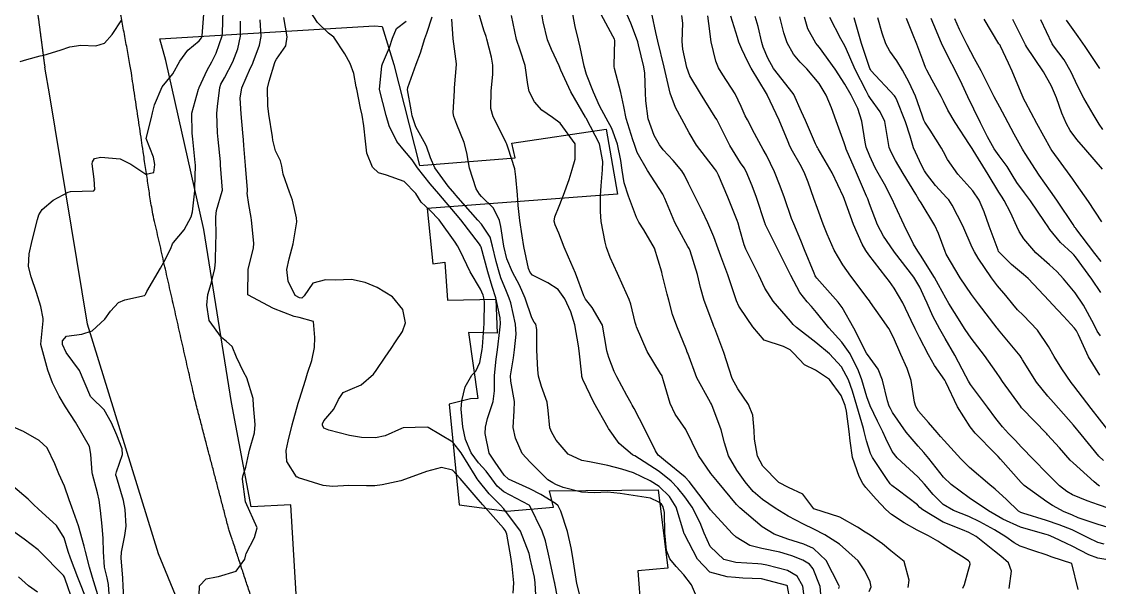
# Model space of a CAD drawing. Header units: metres. Extents: x 307586 to 320046, y 7427249 to 7434250.
# Drawn here: x 319237.9 to 319321.3, y 7429208.2 to 7429251.9 of the extents above; entities that cross this region are included whole.
import ezdxf

# ---------------------------------------------------------------- set-up
doc = ezdxf.new("R2010")
doc.units = ezdxf.units.M
doc.header["$MEASUREMENT"] = 0
for name, color, linetype in [('Curvas de Nivel 1m', 11, 'Continuous'), ('Curvas de Nivel 5m', 15, 'Continuous'), ('Edificações', 30, 'Continuous'), ('Vias Primárias', 230, 'Continuous')]:
    doc.layers.add(name, color=color, linetype=linetype)

msp = doc.modelspace()

# ---------------------------------------------------------------- linework, layer by layer
at = {"layer": 'Curvas de Nivel 1m', "flags": 128}
for points, elevation in [([(319279.519, 7429206.496), (319279.146, 7429208.477), (319279.139, 7429208.5), (319279.124, 7429208.576), (319278.776, 7429210.144), (319278.698, 7429210.507), (319278.416, 7429211.771), (319278.166, 7429212.515), (319277.192, 7429214.498), (319277.149, 7429214.53), (319275.203, 7429215.571), (319274.664, 7429216.015), (319274.263, 7429216.564), (319273.826, 7429217.178), (319273.225, 7429217.824), (319272.671, 7429218.586), (319272.228, 7429219.61), (319272.011, 7429220.593), (319271.9, 7429221.97), (319271.946, 7429222.593), (319272.198, 7429223.692), (319272.709, 7429224.586), (319273.011, 7429224.888), (319273.323, 7429225.567), (319273.509, 7429226.577), (319273.533, 7429226.775), (319273.66, 7429228.575), (319273.691, 7429230.263), (319273.639, 7429230.576), (319273.582, 7429230.775), (319273.389, 7429231.238), (319272.579, 7429232.588), (319271.809, 7429234.215), (319271.616, 7429234.598), (319271.436, 7429234.874), (319270.175, 7429236.613), (319269.46, 7429237.36), (319268.804, 7429237.967), (319268.38, 7429238.636), (319267.487, 7429239.571), (319266.107, 7429240.051), (319265.496, 7429240.231), (319265.015, 7429240.677), (319264.597, 7429241.767), (319264.482, 7429242.686), (319264.362, 7429243.867), (319264.216, 7429244.69), (319264.097, 7429245.23), (319263.802, 7429246.697), (319263.769, 7429246.891), (319263.585, 7429247.928), (319263.294, 7429248.703), (319262.88, 7429249.431), (319262.029, 7429250.716), (319261.626, 7429251.033), (319260.774, 7429251.872), (319260.214, 7429252.741)], 804), ([(319237.752, 7429248.848), (319238.268, 7429249.003), (319239.309, 7429249.281), (319239.598, 7429249.341), (319240.863, 7429249.712), (319241.608, 7429249.989), (319242.457, 7429250.105), (319243.61, 7429250.067), (319244.283, 7429250.26), (319244.88, 7429250.921), (319245.634, 7429252.066)], 798), ([(319244.697, 7429206.916), (319244.592, 7429208.402), (319244.49, 7429208.919), (319244.297, 7429209.75), (319244.205, 7429210.924), (319244.193, 7429211.964), (319244.112, 7429212.926), (319243.981, 7429214.128), (319243.878, 7429214.93), (319243.749, 7429215.482), (319243.355, 7429216.938), (319243.335, 7429217.059), (319243.228, 7429218.443), (319243.16, 7429218.941), (319243.114, 7429219.062), (319242.033, 7429220.952), (319241.275, 7429222.148), (319240.779, 7429222.965), (319240.265, 7429224.004), (319239.89, 7429224.974), (319239.36, 7429226.952), (319239.357, 7429226.98), (319239.535, 7429228.794), (319239.54, 7429228.978), (319239.367, 7429229.902), (319239.03, 7429230.985), (319238.603, 7429232.2), (319238.405, 7429232.995), (319238.451, 7429233.961), (319238.691, 7429234.991), (319239.1, 7429236.636), (319239.21, 7429236.984), (319239.457, 7429237.41), (319240.314, 7429238.122), (319241.471, 7429238.747), (319241.645, 7429238.785), (319243.472, 7429238.855), (319243.538, 7429238.939), (319243.485, 7429239.734), (319243.335, 7429240.942), (319243.353, 7429241.093), (319243.507, 7429241.35), (319244.011, 7429241.436), (319245.507, 7429241.324), (319246.327, 7429240.902), (319247.492, 7429240.143), (319248.108, 7429240.267), (319248.181, 7429240.88), (319248.066, 7429241.439), (319247.523, 7429242.89), (319247.915, 7429244.517), (319247.99, 7429244.883), (319248.159, 7429245.484), (319248.753, 7429246.878), (319249.12, 7429247.332), (319249.583, 7429247.889), (319250.128, 7429248.862), (319250.736, 7429249.723), (319251.617, 7429250.437), (319251.788, 7429250.671), (319251.833, 7429250.838), (319251.969, 7429252.508)], 799), ([(319251.581, 7429206.835), (319251.649, 7429208.293), (319252.145, 7429208.83), (319252.943, 7429208.994), (319253.116, 7429209.009), (319254.488, 7429209.434), (319255.137, 7429210.363), (319255.223, 7429210.708), (319255.249, 7429210.789), (319255.897, 7429212.041), (319256.101, 7429212.781), (319255.193, 7429214.79), (319254.96, 7429216.544), (319255.002, 7429216.793), (319255.22, 7429217.475), (319255.465, 7429218.553), (319255.514, 7429218.787), (319255.894, 7429220.142), (319255.955, 7429220.783), (319255.817, 7429222.245), (319255.78, 7429222.785), (319255.307, 7429224.396), (319255.077, 7429224.794), (319254.492, 7429225.97), (319254.179, 7429226.807), (319253.729, 7429227.206), (319253.34, 7429227.503), (319252.395, 7429228.83), (319252.196, 7429230.006), (319252.296, 7429230.831), (319252.535, 7429231.685), (319252.83, 7429232.826), (319252.864, 7429233.372), (319252.908, 7429234.825), (319252.929, 7429235.334), (319252.905, 7429236.825), (319252.952, 7429237.331), (319253.401, 7429238.821), (319253.409, 7429238.885), (319253.272, 7429240.822), (319253.251, 7429241.077), (319253.084, 7429242.824), (319253.031, 7429243.324), (319252.973, 7429244.826), (319253.023, 7429245.36), (319253.204, 7429246.824), (319253.295, 7429247.104), (319253.581, 7429247.592), (319254.211, 7429248.811), (319254.6, 7429249.813), (319254.799, 7429250.802), (319254.802, 7429251.97)], 801), ([(319275.921, 7429207.726), (319275.97, 7429208.541), (319275.845, 7429209.83), (319275.726, 7429210.544), (319275.411, 7429212.297), (319275.318, 7429212.548), (319275.166, 7429212.767), (319273.57, 7429214.574), (319273.392, 7429214.774), (319273.197, 7429214.986), (319271.81, 7429216.594), (319271.219, 7429217.24), (319270.374, 7429217.456), (319269.218, 7429217.138), (319267.873, 7429216.64), (319267.211, 7429216.418), (319265.771, 7429216.101), (319265.207, 7429216.029), (319264.55, 7429216.023), (319263.206, 7429216.047), (319261.927, 7429215.991), (319261.206, 7429216.057), (319259.29, 7429216.661), (319259.212, 7429216.691), (319259.185, 7429216.713), (319259.157, 7429216.741), (319258.397, 7429217.924), (319258.341, 7429218.753), (319258.498, 7429219.497), (319258.81, 7429220.747), (319259.28, 7429222.424), (319259.354, 7429222.668), (319259.376, 7429222.739), (319259.835, 7429224.204), (319259.989, 7429224.733), (319260.327, 7429225.726), (319260.529, 7429226.728), (319260.572, 7429227.496), (319260.453, 7429228.729), (319259.358, 7429229.047), (319258.967, 7429229.138), (319257.368, 7429229.746), (319255.383, 7429230.79), (319255.403, 7429232.79), (319255.811, 7429234.403), (319255.851, 7429234.786), (319255.666, 7429236.573), (319255.632, 7429236.788), (319255.463, 7429237.778), (319255.335, 7429238.655), (319255.341, 7429238.792), (319255.345, 7429238.922), (319255.195, 7429240.795), (319255.072, 7429242.351), (319255.037, 7429242.797), (319254.992, 7429243.338), (319254.864, 7429244.8), (319254.785, 7429246.022), (319254.911, 7429246.8), (319255.589, 7429248.35), (319255.739, 7429248.641), (319255.802, 7429248.788), (319256.286, 7429250.11), (319256.423, 7429250.782), (319256.339, 7429252.079)], 802), ([(319277.701, 7429207.12), (319277.624, 7429208.522), (319277.562, 7429208.966), (319277.204, 7429210.529), (319277.192, 7429210.578), (319277.146, 7429210.796), (319276.468, 7429212.537), (319275.189, 7429214.256), (319274.9, 7429214.554), (319274.058, 7429215.423), (319273.212, 7429216.463), (319273.129, 7429216.581), (319272.978, 7429216.819), (319271.887, 7429218.593), (319271.245, 7429219.422), (319269.336, 7429220.545), (319269.262, 7429220.564), (319267.4, 7429220.508), (319267.26, 7429220.475), (319266.004, 7429219.911), (319265.249, 7429219.74), (319264.171, 7429219.765), (319263.251, 7429219.928), (319261.642, 7429220.331), (319261.26, 7429220.499), (319261.149, 7429220.721), (319261.155, 7429220.83), (319261.266, 7429221.068), (319262.034, 7429221.954), (319262.391, 7429222.709), (319262.758, 7429223.238), (319263.295, 7429223.493), (319264.156, 7429223.831), (319265.102, 7429224.673), (319265.316, 7429224.959), (319266.016, 7429225.973), (319266.481, 7429226.659), (319266.819, 7429227.174), (319267.346, 7429227.973), (319267.572, 7429228.647), (319267.368, 7429229.656), (319266.583, 7429230.658), (319265.39, 7429231.381), (319264.471, 7429231.761), (319263.396, 7429231.979), (319262.161, 7429231.947), (319261.395, 7429231.953), (319260.408, 7429231.715), (319259.751, 7429230.736), (319259.563, 7429230.555), (319259.38, 7429230.562), (319259.053, 7429230.745), (319258.503, 7429231.863), (319258.392, 7429232.755), (319258.585, 7429233.583), (319258.882, 7429234.748), (319259.159, 7429236.453), (319259.158, 7429236.744), (319258.828, 7429238.111), (319258.599, 7429238.753), (319258.109, 7429240.145), (319258.006, 7429240.762), (319257.904, 7429241.162), (319257.515, 7429241.936), (319257.315, 7429242.772), (319257.278, 7429243.022), (319257.008, 7429244.775), (319256.917, 7429245.419), (319256.895, 7429246.777), (319257.026, 7429247.328), (319257.477, 7429248.771), (319257.507, 7429248.858), (319257.597, 7429249.025), (319258.322, 7429250.054), (319258.42, 7429250.762), (319258.162, 7429252.241)], 803), ([(319290.184, 7429207.292), (319289.71, 7429208.374), (319289.131, 7429209.148), (319288.53, 7429209.783), (319288.044, 7429210.396), (319287.779, 7429211.031), (319287.645, 7429212.403), (319287.627, 7429213.962), (319287.523, 7429214.405), (319287.396, 7429214.608), (319287.197, 7429214.782), (319286.541, 7429215.075), (319285.201, 7429215.281), (319284.186, 7429215.428), (319283.204, 7429215.55), (319282.181, 7429215.493), (319281.204, 7429215.55), (319279.792, 7429215.909), (319279.209, 7429216.147), (319278.976, 7429216.269), (319278.607, 7429216.509), (319277.899, 7429217.196), (319277.226, 7429217.872), (319276.613, 7429218.536), (319276.083, 7429219.709), (319275.918, 7429220.543), (319275.989, 7429221.829), (319276.011, 7429222.543), (319275.736, 7429224.117), (319275.718, 7429224.546), (319275.935, 7429225.936), (319276.016, 7429226.543), (319276.136, 7429227.751), (319276.101, 7429228.543), (319275.736, 7429230.19), (319275.613, 7429230.548), (319275.388, 7429231.062), (319274.958, 7429232.116), (319274.818, 7429232.559), (319274.591, 7429233.387), (319274.326, 7429234.567), (319274.121, 7429235.251), (319273.45, 7429236.276), (319273.186, 7429236.583), (319271.472, 7429238.506), (319271.387, 7429238.601), (319270.891, 7429239.197), (319269.856, 7429240.616), (319269.511, 7429241.389), (319269.193, 7429242.298), (319269.029, 7429242.627), (319268.375, 7429243.803), (319268.103, 7429244.642), (319268.029, 7429245.114), (319267.739, 7429246.648), (319267.751, 7429246.824), (319268.41, 7429248.638), (319268.729, 7429249.51), (319269.085, 7429250.635), (319269.228, 7429251.032), (319269.64, 7429252.308)], 806), ([(319297.513, 7429206.284), (319297.155, 7429208.257), (319297.148, 7429208.29), (319297.093, 7429208.321), (319295.128, 7429208.83), (319293.699, 7429208.902), (319293.129, 7429208.932), (319292.478, 7429208.998), (319291.133, 7429209.348), (319290.188, 7429210.37), (319289.162, 7429212.307), (319289.138, 7429212.356), (319289.133, 7429212.38), (319289.129, 7429212.415), (319288.524, 7429214.39), (319288.015, 7429215.212), (319287.209, 7429215.978), (319286.521, 7429216.417), (319285.222, 7429217.029), (319284.335, 7429217.334), (319283.23, 7429217.611), (319281.83, 7429217.878), (319281.236, 7429217.989), (319280.175, 7429218.491), (319279.253, 7429219.558), (319278.904, 7429220.152), (319278.738, 7429220.508), (319278.633, 7429221.867), (319278.539, 7429222.511), (319278.114, 7429223.705), (319277.868, 7429224.522), (319277.81, 7429225.015), (319277.75, 7429226.524), (319277.749, 7429228.133), (319277.656, 7429228.526), (319277.532, 7429228.695), (319277.368, 7429229.029), (319276.846, 7429230.535), (319276.391, 7429231.542), (319275.866, 7429232.545), (319275.418, 7429233.574), (319275.188, 7429234.554), (319274.97, 7429236.079), (319274.854, 7429236.559), (319274.398, 7429237.497), (319273.471, 7429238.417), (319273.313, 7429238.582), (319273.059, 7429239.004), (319272.529, 7429240.59), (319272.323, 7429241.784), (319272.121, 7429242.594), (319271.544, 7429243.984), (319271.309, 7429244.602), (319271.274, 7429244.885), (319271.363, 7429246.602), (319271.379, 7429246.798), (319271.535, 7429248.601), (319271.532, 7429248.663), (319271.258, 7429250.605), (319271.157, 7429252.126)], 807), ([(319298.499, 7429206.872), (319298.336, 7429208.272), (319297.902, 7429209.049), (319297.135, 7429209.475), (319295.539, 7429209.905), (319295.14, 7429209.985), (319294.837, 7429210.011), (319293.14, 7429210.094), (319292.217, 7429210.349), (319291.153, 7429211.354), (319290.687, 7429212.365), (319290.375, 7429213.168), (319289.767, 7429214.374), (319289.201, 7429215.184), (319288.663, 7429215.844), (319288.128, 7429216.396), (319287.224, 7429217.131), (319285.328, 7429218.343), (319285.242, 7429218.386), (319285.145, 7429218.431), (319284.117, 7429219.312), (319283.293, 7429220.46), (319283.281, 7429220.477), (319283.263, 7429220.507), (319282.149, 7429222.471), (319281.31, 7429224.258), (319281.233, 7429224.481), (319281.215, 7429224.58), (319281.017, 7429226.483), (319280.972, 7429226.85), (319280.689, 7429228.487), (319280.386, 7429229.477), (319279.914, 7429230.495), (319279.39, 7429231.209), (319278.605, 7429231.722), (319277.401, 7429232.312), (319277.23, 7429232.532), (319277.104, 7429232.836), (319276.745, 7429234.537), (319276.621, 7429235.358), (319276.426, 7429236.54), (319276.296, 7429237.716), (319276.25, 7429238.542), (319276.125, 7429239.916), (319276.038, 7429240.545), (319275.519, 7429242.145), (319275.418, 7429242.448), (319275.377, 7429242.552), (319275.237, 7429242.844), (319274.362, 7429244.568), (319274.197, 7429245.208), (319274.208, 7429246.57), (319274.327, 7429247.834), (319274.339, 7429248.569), (319274.224, 7429249.185), (319273.87, 7429250.576), (319273.817, 7429250.769), (319273.63, 7429251.276), (319273.243, 7429252.584)], 808), ([(319299.711, 7429207.657), (319299.661, 7429208.255), (319299.136, 7429209.604), (319298.846, 7429209.971), (319298.34, 7429210.272), (319297.471, 7429210.61), (319297.147, 7429210.722), (319296.546, 7429210.899), (319295.152, 7429211.192), (319294.24, 7429211.41), (319293.16, 7429212.058), (319292.87, 7429212.343), (319291.19, 7429214.182), (319291.052, 7429214.361), (319290.613, 7429214.951), (319289.533, 7429216.377), (319289.218, 7429216.707), (319287.702, 7429217.937), (319287.242, 7429218.317), (319287.143, 7429218.411), (319286.93, 7429218.729), (319286.098, 7429220.422), (319285.279, 7429222.017), (319285.128, 7429222.279), (319285.037, 7429222.434), (319284.704, 7429223.026), (319283.939, 7429224.451), (319283.74, 7429224.877), (319283.328, 7429225.964), (319283.169, 7429226.462), (319283.145, 7429226.653), (319282.826, 7429228.465), (319282.021, 7429229.829), (319281.513, 7429230.479), (319281.385, 7429230.735), (319280.728, 7429232.487), (319280.198, 7429233.716), (319279.864, 7429234.496), (319279.444, 7429235.559), (319279.157, 7429236.211), (319279.081, 7429236.506), (319279.134, 7429236.829), (319279.47, 7429237.65), (319279.716, 7429238.261), (319279.803, 7429238.497), (319280.256, 7429239.732), (319280.481, 7429240.49), (319280.715, 7429241.284), (319280.708, 7429242.488), (319279.547, 7429244.082), (319278.966, 7429244.509), (319278.132, 7429245.095), (319277.565, 7429245.722), (319277.151, 7429246.534), (319277.056, 7429247.061), (319276.845, 7429248.538), (319276.445, 7429249.712), (319276.158, 7429250.545), (319275.785, 7429252.405)], 809), ([(319303.461, 7429207.872), (319303.614, 7429208.213), (319303.528, 7429208.615), (319303.135, 7429209.465), (319302.608, 7429210.225), (319301.156, 7429211.525), (319300.02, 7429212.251), (319299.169, 7429212.684), (319298.383, 7429213.064), (319297.184, 7429213.678), (319296.182, 7429214.3), (319295.2, 7429214.988), (319294.482, 7429215.597), (319293.859, 7429216.33), (319293.226, 7429217.234), (319292.588, 7429218.347), (319292.258, 7429219.345), (319292.01, 7429220.353), (319291.282, 7429222.289), (319291.249, 7429222.36), (319291.18, 7429222.466), (319290.126, 7429224.372), (319289.417, 7429226.294), (319289.388, 7429226.379), (319289.335, 7429226.542), (319288.581, 7429228.392), (319288.248, 7429229.273), (319287.949, 7429230.402), (319287.84, 7429230.856), (319287.438, 7429232.409), (319287.405, 7429232.568), (319286.838, 7429234.416), (319286.03, 7429235.841), (319285.638, 7429236.428), (319285.458, 7429236.795), (319284.826, 7429238.44), (319284.505, 7429239.457), (319284.35, 7429240.447), (319284.25, 7429241.189), (319283.992, 7429242.453), (319283.541, 7429243.667), (319283.117, 7429244.464), (319282.606, 7429245.426), (319282.136, 7429246.474), (319281.593, 7429247.849), (319281.406, 7429248.482), (319281.088, 7429249.956), (319280.956, 7429250.49), (319280.702, 7429251.563), (319280.534, 7429252.497)], 811), ([(319306.488, 7429208.176), (319306.565, 7429208.739), (319306.171, 7429210.18), (319305.151, 7429211.014), (319304.497, 7429211.541), (319303.551, 7429212.214), (319303.166, 7429212.441), (319302.556, 7429212.842), (319301.183, 7429213.601), (319299.193, 7429214.26), (319298.324, 7429215.393), (319297.209, 7429215.915), (319296.472, 7429216.297), (319295.231, 7429217.544), (319294.826, 7429218.316), (319294.579, 7429219.643), (319294.553, 7429220.321), (319294.462, 7429221.51), (319294.135, 7429222.327), (319293.301, 7429223.522), (319292.866, 7429224.344), (319292.621, 7429225.046), (319292.209, 7429226.351), (319291.512, 7429228.207), (319291.449, 7429228.359), (319291.365, 7429228.576), (319290.693, 7429230.367), (319290.404, 7429231.358), (319290.169, 7429232.372), (319289.613, 7429234.195), (319289.527, 7429234.379), (319289.435, 7429234.549), (319288.774, 7429235.718), (319288.412, 7429236.396), (319287.64, 7429238.248), (319287.578, 7429238.409), (319287.545, 7429238.471), (319287.485, 7429238.579), (319286.318, 7429240.422), (319285.517, 7429241.819), (319285.355, 7429242.267), (319285.306, 7429242.433), (319285.185, 7429242.779), (319284.661, 7429244.443), (319284.48, 7429245.364), (319284.237, 7429246.45), (319283.752, 7429248.306), (319283.722, 7429248.458), (319283.717, 7429248.571), (319283.774, 7429250.458), (319283.746, 7429250.58), (319283.626, 7429250.793), (319282.716, 7429252.469)], 812), ([(319310.703, 7429208.124), (319310.839, 7429208.41), (319311.136, 7429209.426), (319311.279, 7429209.981), (319311.259, 7429210.119), (319311.144, 7429210.24), (319310.802, 7429210.468), (319309.157, 7429211.503), (319308.769, 7429211.756), (319308.067, 7429212.156), (319307.17, 7429212.615), (319306.183, 7429213.175), (319305.187, 7429213.825), (319304.757, 7429214.197), (319303.999, 7429215.006), (319303.21, 7429215.891), (319302.964, 7429216.222), (319302.682, 7429216.764), (319302.164, 7429218.231), (319301.985, 7429219.504), (319301.918, 7429220.233), (319301.707, 7429221.807), (319301.605, 7429222.237), (319301.294, 7429223.01), (319300.386, 7429224.249), (319299.32, 7429224.983), (319298.451, 7429225.4), (319297.613, 7429226.286), (319297.337, 7429226.549), (319296.83, 7429226.806), (319295.348, 7429227.302), (319294.473, 7429228.323), (319294.015, 7429228.976), (319293.379, 7429229.924), (319293.186, 7429230.342), (319293.087, 7429230.642), (319292.535, 7429232.349), (319291.984, 7429233.795), (319291.779, 7429234.357), (319291.442, 7429235.292), (319290.981, 7429236.365), (319290.532, 7429237.304), (319290.009, 7429238.375), (319289.493, 7429239.42), (319289.179, 7429240.064), (319288.977, 7429240.388), (319288.295, 7429241.183), (319287.519, 7429242.018), (319287.226, 7429242.413), (319286.828, 7429243.123), (319286.37, 7429244.422), (319286.182, 7429245.809), (319286.142, 7429246.424), (319286.09, 7429247.931), (319286.03, 7429248.426), (319285.62, 7429250.145), (319285.559, 7429250.367), (319285.541, 7429250.431), (319285.011, 7429251.814), (319284.729, 7429252.444)], 813), ([(319314.3, 7429208.082), (319314.48, 7429209.423), (319314.253, 7429210.083), (319313.653, 7429210.597), (319313.152, 7429210.973), (319311.735, 7429212.114), (319311.168, 7429212.431), (319310.676, 7429212.619), (319309.179, 7429213.235), (319307.615, 7429214.164), (319307.389, 7429214.361), (319307.197, 7429214.551), (319305.698, 7429215.695), (319305.212, 7429216.06), (319305.144, 7429216.123), (319305.09, 7429216.192), (319304.809, 7429216.607), (319303.728, 7429218.213), (319303.564, 7429218.534), (319303.256, 7429219.514), (319303.084, 7429220.222), (319303.026, 7429220.462), (319302.507, 7429222.228), (319302.171, 7429223.36), (319301.875, 7429224.234), (319301.323, 7429225.245), (319300.393, 7429226.249), (319299.346, 7429227.11), (319297.838, 7429228.283), (319297.589, 7429228.511), (319297.368, 7429228.761), (319296.033, 7429230.304), (319295.393, 7429231.329), (319295.077, 7429231.992), (319294.92, 7429232.317), (319294.445, 7429233.297), (319293.922, 7429234.333), (319293.779, 7429234.677), (319293.448, 7429235.854), (319293.313, 7429236.341), (319293.24, 7429236.558), (319292.538, 7429238.349), (319291.796, 7429240.061), (319291.648, 7429240.359), (319291.505, 7429240.566), (319290.091, 7429242.374), (319289.537, 7429243.328), (319288.978, 7429244.389), (319288.466, 7429245.3), (319288.056, 7429246.403), (319287.603, 7429248.41), (319287.103, 7429250.415), (319286.95, 7429251.097), (319286.663, 7429252.42)], 814), ([(319322.991, 7429210.136), (319321.149, 7429210.433), (319320.457, 7429210.704), (319319.163, 7429211.378), (319318.725, 7429211.585), (319317.744, 7429212.041), (319317.33, 7429212.212), (319317.166, 7429212.268), (319316.875, 7429212.346), (319315.174, 7429212.837), (319313.818, 7429213.456), (319313.189, 7429213.807), (319312.698, 7429214.105), (319311.203, 7429215.114), (319309.812, 7429216.134), (319309.221, 7429216.706), (319308.089, 7429218.157), (319307.705, 7429218.621), (319307.252, 7429219.096), (319306.33, 7429220.179), (319305.278, 7429221.712), (319305.104, 7429222.016), (319305.022, 7429222.194), (319304.892, 7429222.593), (319304.502, 7429224.202), (319304.159, 7429225.045), (319303.333, 7429226.179), (319303.302, 7429226.22), (319303.269, 7429226.285), (319302.284, 7429228.231), (319301.379, 7429229.826), (319301.072, 7429230.243), (319299.401, 7429232.102), (319299.332, 7429232.191), (319299.289, 7429232.262), (319299.199, 7429232.47), (319298.453, 7429234.275), (319298.172, 7429235.01), (319297.63, 7429236.287), (319297.459, 7429236.716), (319296.901, 7429238.296), (319296.573, 7429239.218), (319296.144, 7429240.304), (319295.516, 7429241.599), (319295.26, 7429242.053), (319295.105, 7429242.316), (319294.583, 7429243.279), (319294.049, 7429244.333), (319293.876, 7429244.655), (319293.563, 7429245.357), (319293.087, 7429246.345), (319292.139, 7429247.811), (319291.806, 7429248.358), (319291.608, 7429248.874), (319291.244, 7429250.364), (319291.053, 7429251.782), (319290.968, 7429252.37)], 816), ([(319321.644, 7429211.517), (319321.168, 7429211.65), (319320.409, 7429212.008), (319319.179, 7429212.618), (319318.171, 7429213.028), (319317.183, 7429213.364), (319315.349, 7429213.91), (319315.191, 7429213.959), (319315.011, 7429214.073), (319314.088, 7429214.973), (319313.21, 7429215.775), (319312.792, 7429216.104), (319311.233, 7429217.439), (319310.555, 7429218.127), (319309.257, 7429219.55), (319308.976, 7429219.86), (319308.723, 7429220.148), (319308.046, 7429220.933), (319307.279, 7429221.816), (319307.063, 7429222.172), (319306.966, 7429222.495), (319306.715, 7429224.176), (319306.4, 7429225.102), (319305.913, 7429226.184), (319305.353, 7429227.498), (319304.98, 7429228.196), (319304.321, 7429229.154), (319303.573, 7429230.217), (319303.494, 7429230.328), (319303.385, 7429230.47), (319302.048, 7429232.234), (319301.416, 7429233.126), (319300.76, 7429234.247), (319300.213, 7429235.484), (319299.916, 7429236.255), (319299.471, 7429237.471), (319299.189, 7429238.264), (319298.739, 7429239.515), (319298.436, 7429240.276), (319298.119, 7429240.891), (319297.519, 7429241.92), (319297.335, 7429242.292), (319297.199, 7429242.622), (319296.494, 7429244.301), (319295.572, 7429246.264), (319295.558, 7429246.296), (319295.521, 7429246.364), (319294.326, 7429248.329), (319294.083, 7429248.808), (319293.618, 7429249.809), (319293.38, 7429250.342), (319293.271, 7429250.699), (319292.762, 7429252.349)], 817), ([(319322.509, 7429212.657), (319321.183, 7429213.038), (319319.633, 7429213.571), (319319.19, 7429213.765), (319319.007, 7429213.84), (319318.555, 7429214.03), (319317.662, 7429214.507), (319317.2, 7429214.807), (319315.464, 7429216.067), (319315.216, 7429216.29), (319313.63, 7429218.094), (319313.445, 7429218.297), (319313.247, 7429218.5), (319311.655, 7429220.116), (319311.268, 7429220.589), (319310.299, 7429222.13), (319309.393, 7429224.058), (319309.349, 7429224.14), (319309.314, 7429224.198), (319308.517, 7429225.345), (319308.052, 7429226.159), (319307.353, 7429227.514), (319307.027, 7429228.173), (319306.723, 7429228.823), (319306.064, 7429230.183), (319305.394, 7429231.323), (319305.031, 7429231.827), (319304.745, 7429232.2), (319303.428, 7429233.886), (319303.203, 7429234.222), (319302.934, 7429234.729), (319302.244, 7429236.232), (319301.559, 7429238.162), (319301.536, 7429238.239), (319301.484, 7429238.376), (319300.6, 7429240.249), (319299.521, 7429242.087), (319299.456, 7429242.194), (319299.417, 7429242.262), (319299.306, 7429242.484), (319298.524, 7429244.275), (319298.237, 7429244.957), (319297.635, 7429246.289), (319297.574, 7429246.382), (319296.055, 7429248.305), (319295.611, 7429249.094), (319295.269, 7429249.965), (319295.16, 7429250.317), (319294.875, 7429251.561), (319294.644, 7429252.325)], 818), ([(319322.947, 7429213.982), (319321.198, 7429214.551), (319320.328, 7429214.883), (319319.206, 7429215.347), (319318.764, 7429215.582), (319318.181, 7429216.035), (319317.227, 7429216.998), (319316.192, 7429218.061), (319315.252, 7429219.027), (319314.751, 7429219.57), (319314.252, 7429220.085), (319313.778, 7429220.602), (319313.274, 7429221.243), (319312.629, 7429222.107), (319311.309, 7429223.858), (319311.139, 7429224.122), (319310.936, 7429224.505), (319310.1, 7429226.132), (319309.352, 7429227.427), (319308.919, 7429228.147), (319308.379, 7429229.161), (319307.939, 7429230.162), (319307.774, 7429230.551), (319307.395, 7429231.383), (319306.923, 7429232.175), (319305.432, 7429234.109), (319305.371, 7429234.191), (319304.571, 7429235.33), (319304.097, 7429236.21), (319303.477, 7429237.839), (319303.351, 7429238.221), (319303.269, 7429238.438), (319302.485, 7429240.23), (319301.693, 7429242.066), (319301.627, 7429242.239), (319301.528, 7429242.55), (319300.915, 7429244.246), (319300.551, 7429245.262), (319300.127, 7429246.254), (319299.586, 7429247.147), (319298.633, 7429248.275), (319298.121, 7429248.795), (319297.614, 7429249.406), (319297.106, 7429250.295), (319296.862, 7429251.066), (319296.549, 7429252.301)], 819), ([(319321.593, 7429217.996), (319321.246, 7429218.327), (319319.872, 7429220.014), (319319.273, 7429220.72), (319318.118, 7429222.038), (319317.733, 7429222.479), (319317.302, 7429222.956), (319316.425, 7429224.059), (319315.33, 7429225.774), (319315.218, 7429225.958), (319315.137, 7429226.073), (319314.121, 7429227.319), (319313.482, 7429228.098), (319313.426, 7429228.161), (319313.364, 7429228.234), (319311.932, 7429230.115), (319311.39, 7429230.826), (319310.497, 7429232.129), (319309.43, 7429233.94), (319309.342, 7429234.141), (319308.832, 7429235.535), (319308.54, 7429236.154), (319307.479, 7429237.908), (319307.318, 7429238.172), (319307.071, 7429238.59), (319306.1, 7429240.184), (319305.513, 7429241.195), (319305.155, 7429241.831), (319305.014, 7429242.198), (319304.918, 7429242.814), (319304.672, 7429244.203), (319304.316, 7429244.964), (319303.57, 7429245.975), (319303.415, 7429246.222), (319303.219, 7429246.583), (319302.384, 7429248.232), (319301.62, 7429249.955), (319301.482, 7429250.241), (319301.26, 7429250.61), (319300.419, 7429252.252)], 821), ([(319322.21, 7429219.991), (319321.281, 7429221.19), (319320.647, 7429222.006), (319319.31, 7429223.758), (319319.193, 7429223.903), (319319.096, 7429224.023), (319318.368, 7429225.079), (319317.774, 7429226.043), (319317.344, 7429226.812), (319316.489, 7429228.059), (319315.374, 7429229.225), (319314.946, 7429229.643), (319314.573, 7429230.082), (319314.043, 7429230.741), (319313.397, 7429231.511), (319312.941, 7429232.105), (319311.905, 7429233.636), (319311.609, 7429234.118), (319311.436, 7429234.468), (319310.713, 7429236.127), (319309.874, 7429237.739), (319309.629, 7429238.139), (319309.485, 7429238.311), (319308.596, 7429239.256), (319307.893, 7429240.164), (319307.741, 7429240.403), (319307.509, 7429240.824), (319306.903, 7429242.176), (319306.632, 7429243.084), (319306.28, 7429244.183), (319305.57, 7429245.945), (319305.487, 7429246.107), (319305.421, 7429246.192), (319303.602, 7429248.15), (319303.557, 7429248.22), (319303.524, 7429248.3), (319302.88, 7429250.227), (319302.549, 7429251.316), (319302.293, 7429252.234)], 822), ([(319321.319, 7429224.6), (319320.443, 7429226.009), (319319.654, 7429227.722), (319319.507, 7429228.019), (319319.365, 7429228.234), (319318.501, 7429229.16), (319317.653, 7429230.046), (319317.387, 7429230.338), (319315.773, 7429232.066), (319315.416, 7429232.386), (319314.49, 7429233.155), (319313.521, 7429234.099), (319313.483, 7429234.149), (319313.435, 7429234.262), (319312.751, 7429236.107), (319312.351, 7429237.229), (319311.979, 7429238.115), (319311.49, 7429238.854), (319310.335, 7429240.132), (319309.514, 7429241.28), (319309.223, 7429241.848), (319309.054, 7429242.147), (319308.177, 7429243.527), (319307.771, 7429244.167), (319307.696, 7429244.31), (319307.558, 7429244.705), (319307.041, 7429246.175), (319306.553, 7429247.215), (319306.033, 7429248.186), (319305.61, 7429248.893), (319305.074, 7429249.655), (319304.757, 7429250.203), (319304.462, 7429251.039), (319304.127, 7429252.213)], 823), ([(319321.357, 7429227.632), (319321.12, 7429228.002), (319320.847, 7429228.527), (319320.044, 7429230.013), (319319.397, 7429230.953), (319318.507, 7429232.034), (319317.992, 7429232.614), (319317.424, 7429233.134), (319316.363, 7429234.061), (319315.444, 7429235.131), (319315.082, 7429235.709), (319314.898, 7429236.078), (319314.392, 7429237.163), (319313.907, 7429238.094), (319313.744, 7429238.355), (319313.489, 7429238.752), (319312.663, 7429240.108), (319311.522, 7429241.986), (319311.435, 7429242.121), (319311.229, 7429242.421), (319310.109, 7429244.134), (319309.562, 7429245.091), (319309.213, 7429245.789), (319309.028, 7429246.148), (319308.346, 7429247.404), (319307.922, 7429248.165), (319307.824, 7429248.386), (319307.611, 7429248.941), (319307.142, 7429250.175), (319306.808, 7429251.002), (319306.344, 7429252.183)], 824), ([(319321.427, 7429233.369), (319320.923, 7429234.005), (319319.452, 7429235.942), (319319.419, 7429235.987), (319319.388, 7429236.021), (319319.244, 7429236.235), (319318.035, 7429238.042), (319317.811, 7429238.37), (319317.491, 7429238.821), (319316.615, 7429240.059), (319315.528, 7429241.738), (319315.399, 7429241.94), (319315.319, 7429242.073), (319314.673, 7429243.216), (319314.228, 7429244.09), (319313.995, 7429244.531), (319313.565, 7429245.313), (319313.14, 7429246.104), (319312.696, 7429246.999), (319312.137, 7429248.115), (319311.612, 7429249.061), (319311.04, 7429250.126), (319310.455, 7429251.312), (319310.098, 7429252.135)], 826), ([(319321.46, 7429236.454), (319320.43, 7429238.011), (319319.496, 7429239.333), (319319.215, 7429239.739), (319319.015, 7429240.027), (319317.637, 7429241.942), (319317.554, 7429242.05), (319317.549, 7429242.066), (319317.533, 7429242.083), (319316.443, 7429244.061), (319315.569, 7429245.7), (319315.443, 7429245.943), (319315.377, 7429246.073), (319315.238, 7429246.415), (319314.54, 7429248.086), (319314.239, 7429248.72), (319313.622, 7429250.043), (319313.593, 7429250.1), (319313.506, 7429250.219), (319312.356, 7429252.113)], 827), ([(319321.511, 7429240.528), (319320.238, 7429242.013), (319319.541, 7429242.812), (319319.029, 7429243.509), (319318.722, 7429244.032), (319318.37, 7429244.847), (319317.953, 7429246.044), (319317.586, 7429246.939), (319316.96, 7429248.056), (319315.623, 7429250.041), (319315.61, 7429250.057), (319315.573, 7429250.122), (319314.575, 7429252.086)], 828), ([(319321.549, 7429243.597), (319321.269, 7429244.003), (319320.799, 7429244.769), (319320.08, 7429246.015), (319319.587, 7429246.964), (319319.084, 7429248.028), (319318.559, 7429248.982), (319317.729, 7429250.048), (319317.625, 7429250.201), (319316.741, 7429252.059)], 829), ([(319243.775, 7429207.606), (319243.365, 7429208.936), (319243.125, 7429209.747), (319242.811, 7429210.943), (319242.713, 7429211.379), (319242.286, 7429212.949), (319241.752, 7429214.387), (319241.554, 7429214.956), (319241.203, 7429215.998), (319240.748, 7429216.965), (319240.455, 7429217.733), (319239.858, 7429218.974), (319239.241, 7429219.551), (319238.025, 7429220.225), (319237.256, 7429220.565)], 798), ([(319242.975, 7429207.06), (319242.234, 7429208.949), (319241.647, 7429210.443), (319241.48, 7429210.957), (319241.153, 7429212.008), (319240.565, 7429212.966), (319239.175, 7429214.235), (319238.783, 7429214.59), (319238.387, 7429214.992), (319237.198, 7429216.004)], 797), ([(319241.899, 7429206.952), (319241.252, 7429208.819), (319241.195, 7429208.959), (319241.115, 7429209.097), (319239.26, 7429210.979), (319239.144, 7429211.089), (319238.06, 7429211.904), (319237.158, 7429212.541)], 796)]:
    msp.add_lwpolyline(points, dxfattribs=dict(at, elevation=elevation))
at = {"layer": 'Curvas de Nivel 5m', "flags": 128}
for points, elevation in [([(319245.812, 7429206.903), (319245.729, 7429208.282), (319245.698, 7429208.904), (319245.586, 7429210.455), (319245.602, 7429210.905), (319245.861, 7429212.198), (319245.953, 7429212.902), (319245.888, 7429214.197), (319245.745, 7429214.904), (319245.211, 7429216.739), (319245.169, 7429216.867), (319245.168, 7429216.911), (319245.215, 7429217.12), (319245.669, 7429218.465), (319245.65, 7429218.906), (319245.248, 7429219.939), (319244.82, 7429220.917), (319244.26, 7429221.912), (319243.282, 7429222.863), (319243.215, 7429222.941), (319243.15, 7429223.076), (319242.351, 7429224.95), (319241.327, 7429226.342), (319241.036, 7429226.963), (319241.041, 7429227.258), (319241.339, 7429227.612), (319242.523, 7429227.766), (319243.344, 7429228.03), (319244.301, 7429228.926), (319244.743, 7429229.538), (319245.372, 7429230.207), (319245.867, 7429230.414), (319247.381, 7429230.755), (319247.451, 7429230.819), (319247.477, 7429230.889), (319247.555, 7429231.058), (319248.616, 7429232.872), (319248.905, 7429233.373), (319249.426, 7429234.398), (319249.554, 7429234.736), (319249.638, 7429234.858), (319250.452, 7429235.841), (319250.998, 7429236.845), (319251.092, 7429237.208), (319251.269, 7429238.842), (319251.279, 7429239.039), (319251.319, 7429240.842), (319251.312, 7429241.034), (319251.132, 7429242.844), (319251.065, 7429243.31), (319251.038, 7429244.845), (319251.571, 7429246.696), (319251.614, 7429246.799), (319251.624, 7429246.839), (319252.236, 7429248.184), (319252.593, 7429248.83), (319252.929, 7429249.501), (319253.384, 7429250.822), (319253.415, 7429251.032), (319253.458, 7429252.822)], 800), ([(319281.108, 7429207.484), (319280.843, 7429208.483), (319280.784, 7429208.826), (319280.543, 7429210.486), (319280.409, 7429211.229), (319280.109, 7429212.491), (319279.607, 7429214.075), (319279.385, 7429214.498), (319279.194, 7429214.655), (319278.05, 7429215.366), (319277.206, 7429215.8), (319275.55, 7429216.547), (319275.216, 7429216.862), (319274.527, 7429217.862), (319274.056, 7429218.568), (319273.737, 7429220.091), (319273.77, 7429220.572), (319273.93, 7429221.23), (319274.359, 7429222.564), (319274.473, 7429223.384), (319274.474, 7429224.563), (319274.587, 7429225.822), (319274.692, 7429226.56), (319274.884, 7429228.093), (319274.925, 7429228.556), (319274.896, 7429229.021), (319274.559, 7429230.562), (319274.283, 7429231.458), (319273.947, 7429232.572), (319273.431, 7429234.479), (319273.396, 7429234.58), (319273.295, 7429234.72), (319271.864, 7429236.596), (319271.458, 7429237.095), (319270.166, 7429238.613), (319269.485, 7429239.396), (319268.505, 7429240.635), (319268.109, 7429241.241), (319267.516, 7429241.95), (319266.906, 7429242.656), (319266.326, 7429243.877), (319266.072, 7429244.665), (319265.573, 7429246.67), (319265.75, 7429248.51), (319265.792, 7429248.668), (319266.344, 7429249.931), (319266.576, 7429250.66), (319266.896, 7429251.391), (319267.636, 7429251.957)], 805), ([(319301.121, 7429208.104), (319301.153, 7429208.209), (319301.159, 7429208.24), (319301.124, 7429208.353), (319300.133, 7429210.25), (319299.152, 7429211.177), (319298.414, 7429211.53), (319297.159, 7429211.91), (319296.101, 7429212.301), (319295.171, 7429212.868), (319293.444, 7429214.336), (319293.315, 7429214.459), (319293.195, 7429214.586), (319291.716, 7429216.355), (319291.222, 7429216.978), (319290.255, 7429218.37), (319289.263, 7429220.38), (319288.456, 7429221.573), (319288.067, 7429222.398), (319287.557, 7429224.158), (319287.482, 7429224.407), (319287.433, 7429224.528), (319287.316, 7429224.72), (319286.275, 7429226.421), (319285.458, 7429228.332), (319285.427, 7429228.429), (319285.365, 7429228.674), (319285.014, 7429230.071), (319284.889, 7429230.437), (319284.434, 7429231.485), (319283.98, 7429232.451), (319283.421, 7429233.677), (319283.148, 7429234.463), (319283.037, 7429234.864), (319282.731, 7429236.467), (319282.682, 7429237.251), (319282.68, 7429238.468), (319282.716, 7429239.243), (319282.833, 7429240.467), (319282.862, 7429241.114), (319282.584, 7429242.469), (319281.553, 7429244.454), (319281.535, 7429244.48), (319281.498, 7429244.536), (319280.366, 7429246.492), (319279.598, 7429248.177), (319279.463, 7429248.502), (319278.868, 7429249.77), (319278.581, 7429250.52), (319278.236, 7429251.925), (319278.132, 7429252.525)], 810), ([(319319.648, 7429208.015), (319319.143, 7429210.02), (319317.634, 7429210.526), (319317.149, 7429210.7), (319316.203, 7429211.009), (319315.156, 7429211.362), (319314.694, 7429211.613), (319314.045, 7429212.087), (319313.171, 7429212.636), (319312.03, 7429213.261), (319311.186, 7429213.658), (319309.998, 7429214.132), (319309.197, 7429214.598), (319308.422, 7429215.369), (319307.757, 7429216.162), (319307.221, 7429216.739), (319305.64, 7429218.186), (319305.248, 7429218.677), (319304.744, 7429219.684), (319304.517, 7429220.201), (319304.109, 7429221.045), (319303.54, 7429222.216), (319303.293, 7429222.923), (319302.9, 7429224.224), (319302.629, 7429224.918), (319301.986, 7429226.233), (319301.346, 7429227.134), (319300.333, 7429228.25), (319299.375, 7429229.424), (319299.004, 7429229.891), (319298.663, 7429230.271), (319298.104, 7429230.994), (319297.403, 7429232.29), (319296.386, 7429234.3), (319295.452, 7429236.219), (319295.422, 7429236.28), (319295.412, 7429236.311), (319295.391, 7429236.374), (319294.75, 7429238.321), (319294.404, 7429239.238), (319293.935, 7429240.334), (319293.784, 7429240.615), (319293.51, 7429241.02), (319292.676, 7429242.348), (319291.766, 7429244.142), (319291.662, 7429244.359), (319291.555, 7429244.546), (319290.4, 7429246.372), (319289.593, 7429247.728), (319289.346, 7429248.384), (319289.033, 7429249.805), (319288.98, 7429250.39), (319289.04, 7429251.799), (319288.957, 7429252.397)], 815), ([(319321.314, 7429215.999), (319321.214, 7429216.059), (319320.875, 7429216.346), (319319.24, 7429217.801), (319319.028, 7429218.023), (319318.188, 7429218.971), (319317.262, 7429219.989), (319317.203, 7429220.051), (319315.283, 7429222.044), (319315.261, 7429222.07), (319315.17, 7429222.187), (319313.792, 7429224.093), (319313.599, 7429224.379), (319313.32, 7429224.808), (319312.399, 7429226.109), (319311.353, 7429227.462), (319310.891, 7429228.125), (319310.069, 7429229.44), (319309.63, 7429230.138), (319309.387, 7429230.542), (319308.831, 7429231.582), (319308.524, 7429232.153), (319307.429, 7429233.881), (319307.234, 7429234.172), (319306.903, 7429234.711), (319306.17, 7429236.183), (319305.475, 7429237.681), (319305.239, 7429238.194), (319304.647, 7429239.356), (319304.159, 7429240.21), (319303.925, 7429240.632), (319303.516, 7429241.515), (319303.239, 7429242.223), (319303.146, 7429242.606), (319302.908, 7429244.226), (319302.592, 7429245.2), (319302.076, 7429246.235), (319301.586, 7429247.101), (319300.835, 7429248.248), (319299.62, 7429249.929), (319299.466, 7429250.107), (319299.337, 7429250.264), (319298.728, 7429251.368), (319298.452, 7429252.278)], 820), ([(319321.398, 7429230.988), (319320.689, 7429232.007), (319319.43, 7429233.753), (319319.31, 7429233.9), (319319.174, 7429234.024), (319318.263, 7429234.859), (319317.451, 7429235.857), (319317.319, 7429236.051), (319317.035, 7429236.479), (319315.957, 7429238.065), (319315.489, 7429238.701), (319314.903, 7429239.485), (319314.531, 7429240.085), (319314.136, 7429240.715), (319313.517, 7429241.547), (319313.135, 7429242.104), (319312.633, 7429243.012), (319312.084, 7429244.115), (319311.563, 7429245.172), (319311.096, 7429246.125), (319310.653, 7429247.064), (319310.137, 7429248.135), (319309.613, 7429249.163), (319309.281, 7429249.807), (319309.124, 7429250.147), (319308.662, 7429251.184), (319308.268, 7429252.161)], 825), ([(319321.304, 7429248.305), (319320.175, 7429250.014), (319319.634, 7429250.773), (319318.735, 7429252.034)], 830), ([(319239.101, 7429207.817), (319238.414, 7429208.299), (319237.621, 7429209.002)], 795)]:
    msp.add_lwpolyline(points, dxfattribs=dict(at, elevation=elevation))
at = {"layer": 'Edificações'}
msp.add_lwpolyline([(319259.18, 7429206.796), (319258.694, 7429214.552), (319255.644, 7429214.413), (319254.115, 7429222.472), (319251.966, 7429235.857), (319249.041, 7429248.914), (319248.567, 7429250.6), (319265.181, 7429251.593), (319265.768, 7429251.547), (319266.681, 7429248.622), (319268.659, 7429240.794), (319276.065, 7429241.403), (319275.803, 7429242.535), (319283.121, 7429243.622), (319283.993, 7429238.575), (319269.263, 7429237.474), (319269.698, 7429233.21), (319270.613, 7429233.34), (319270.831, 7429230.382), (319274.58, 7429230.456), (319274.667, 7429227.845), (319272.445, 7429227.889), (319273.186, 7429222.798), (319272.62, 7429222.754), (319270.96, 7429222.344), (319271.744, 7429214.555), (319275.42, 7429214.075), (319279.036, 7429214.379), (319278.731, 7429215.641), (319287.138, 7429215.728), (319287.88, 7429209.669), (319285.572, 7429209.452), (319286.017, 7429203.381)], dxfattribs=at)
at = {"layer": 'Vias Primárias', "elevation": 5.213}
msp.add_lwpolyline([(319329.201, 7429096.903, -0.063358), (319318.53, 7429100.942, -0.05644), (319307.479, 7429108.521), (319295.992, 7429120.576), (319285.575, 7429133.651), (319277.115, 7429147.16), (319269.094, 7429159.728), (319264.8, 7429167.629), (319260.192, 7429181.446), (319253.123, 7429199.433), (319248.459, 7429210.771), (319242.98, 7429228.542), (319240.047, 7429246.189), (319239.665, 7429248.414)], format="xyb", dxfattribs=at)
msp.add_lwpolyline([(319329.201, 7429096.903, -0.063358), (319318.53, 7429100.942, -0.05644), (319307.479, 7429108.521), (319295.992, 7429120.576), (319285.575, 7429133.651), (319277.115, 7429147.16), (319269.094, 7429159.728), (319264.8, 7429167.629), (319260.192, 7429181.446), (319253.123, 7429199.433), (319248.459, 7429210.771), (319242.98, 7429228.542), (319240.047, 7429246.189), (319239.665, 7429248.414)], format="xyb", dxfattribs=at)
at = {"layer": 'Vias Primárias'}
for points, weights, knots in [([(319426.323, 7429109.899), (319424.377, 7429109.647), (319422.432, 7429109.394), (319416.523, 7429108.203), (319410.614, 7429107.011), (319404.755, 7429105.698), (319398.897, 7429104.386), (319392.541, 7429103.022), (319386.185, 7429101.659), (319380.519, 7429100.639), (319374.853, 7429099.619), (319369.129, 7429099.533), (319363.405, 7429099.446), (319354.074, 7429099.873), (319344.743, 7429100.3), (319338.643, 7429100.759), (319332.544, 7429101.218), (319328.065, 7429102.546), (319323.587, 7429103.875), (319320.368, 7429105.51), (319317.149, 7429107.144), (319313.761, 7429110.005), (319310.372, 7429112.865), (319306.814, 7429116.644), (319303.256, 7429120.422), (319299.867, 7429124.169), (319296.478, 7429127.916), (319293.481, 7429131.866), (319290.484, 7429135.815), (319288.306, 7429138.983), (319286.127, 7429142.151), (319283.487, 7429146.188), (319280.847, 7429150.225), (319278.549, 7429154.005), (319276.251, 7429157.784), (319273.901, 7429161.822), (319271.55, 7429165.86), (319270.205, 7429169.198), (319268.859, 7429172.536), (319267.361, 7429176.809), (319265.863, 7429181.081), (319263.803, 7429185.715), (319261.743, 7429190.348), (319260.499, 7429193.807), (319259.255, 7429197.267), (319257.635, 7429201.779), (319256.016, 7429206.291), (319254.959, 7429209.493), (319253.903, 7429212.696), (319252.608, 7429217.641), (319251.313, 7429222.586), (319249.63, 7429230.009), (319247.946, 7429237.432), (319247.119, 7429242.953), (319246.291, 7429248.475), (319244.863, 7429256.11), (319243.434, 7429263.745), (319242.505, 7429268.482), (319241.575, 7429273.219), (319240.645, 7429284.077), (319239.715, 7429294.935), (319239.547, 7429303.076), (319239.378, 7429311.217), (319239.322, 7429320.308), (319239.267, 7429329.399), (319239.436, 7429339.335), (319239.605, 7429349.27), (319239.492, 7429352.682), (319239.379, 7429356.094), (319239.729, 7429368.018), (319240.079, 7429379.942), (319240.108, 7429382.838), (319240.138, 7429385.733), (319240.9, 7429390.728), (319241.663, 7429395.723), (319243.219, 7429400.503), (319244.775, 7429405.283), (319247.565, 7429413.858), (319255.515, 7429418.113), (319260.996, 7429421.046), (319267.212, 7429420.935), (319273.126, 7429420.829), (319278.59, 7429418.564), (319286.218, 7429415.46), (319293.846, 7429412.356), (319300.523, 7429409.214), (319307.2, 7429406.073), (319314.517, 7429402.997), (319321.835, 7429399.921), (319327.449, 7429397.561), (319328.97, 7429391.664)], [1, 1, 1, 1, 1, 1, 1, 1, 1, 1, 1, 1, 1, 1, 1, 1, 1, 1, 1, 1, 1, 1, 1, 1, 1, 1, 1, 1, 1, 1, 1, 1, 1, 1, 1, 1, 1, 1, 1, 1, 1, 1, 1, 1, 1, 1, 1, 1, 1, 1, 1, 1, 1, 1, 1, 1, 1, 1, 1, 1, 1, 1, 1, 1, 1, 1, 1, 1, 1, 1, 1, 1, 1, 1, 1, 1, 1, 0.927778470966, 1, 0.967754199408, 1, 0.982472319861, 1, 1, 1, 1, 1, 1, 1, 0.895992721189, 1], [28.805863, 28.805863, 28.805863, 29.242191, 29.242191, 30.242191, 30.242191, 31.242191, 31.242191, 32.242191, 32.242191, 33.242191, 33.242191, 34.242191, 34.242191, 35.242191, 35.242191, 36.242191, 36.242191, 37.242191, 37.242191, 38.242191, 38.242191, 39.242191, 39.242191, 40.242191, 40.242191, 41.242191, 41.242191, 42.242191, 42.242191, 43.242191, 43.242191, 44.242191, 44.242191, 45.242191, 45.242191, 46.242191, 46.242191, 47.242191, 47.242191, 48.242191, 48.242191, 49.242191, 49.242191, 50.242191, 50.242191, 51.242191, 51.242191, 52.242191, 52.242191, 53.242191, 53.242191, 54.242191, 54.242191, 55.242191, 55.242191, 56.242191, 56.242191, 57.242191, 57.242191, 58.242191, 58.242191, 59.242191, 59.242191, 60.242191, 60.242191, 61.242191, 61.242191, 62.242191, 62.242191, 63.242191, 63.242191, 64.242191, 64.242191, 65.242191, 65.242191, 66.242191, 66.242191, 67.006955, 67.006955, 67.516234, 67.516234, 67.891245, 67.891245, 68.891245, 68.891245, 69.891245, 69.891245, 70.891245, 70.891245, 71.811514, 71.811514, 71.811514]), ([(319426.323, 7429109.899), (319424.377, 7429109.647), (319422.432, 7429109.394), (319416.523, 7429108.203), (319410.614, 7429107.011), (319404.755, 7429105.698), (319398.897, 7429104.386), (319392.541, 7429103.022), (319386.185, 7429101.659), (319380.519, 7429100.639), (319374.853, 7429099.619), (319369.129, 7429099.533), (319363.405, 7429099.446), (319354.074, 7429099.873), (319344.743, 7429100.3), (319338.643, 7429100.759), (319332.544, 7429101.218), (319328.065, 7429102.546), (319323.587, 7429103.875), (319320.368, 7429105.51), (319317.149, 7429107.144), (319313.761, 7429110.005), (319310.372, 7429112.865), (319306.814, 7429116.644), (319303.256, 7429120.422), (319299.867, 7429124.169), (319296.478, 7429127.916), (319293.481, 7429131.866), (319290.484, 7429135.815), (319288.306, 7429138.983), (319286.127, 7429142.151), (319283.487, 7429146.188), (319280.847, 7429150.225), (319278.549, 7429154.005), (319276.251, 7429157.784), (319273.901, 7429161.822), (319271.55, 7429165.86), (319270.205, 7429169.198), (319268.859, 7429172.536), (319267.361, 7429176.809), (319265.863, 7429181.081), (319263.803, 7429185.715), (319261.743, 7429190.348), (319260.499, 7429193.807), (319259.255, 7429197.267), (319257.635, 7429201.779), (319256.016, 7429206.291), (319254.959, 7429209.493), (319253.903, 7429212.696), (319252.608, 7429217.641), (319251.313, 7429222.586), (319249.63, 7429230.009), (319247.946, 7429237.432), (319247.119, 7429242.953), (319246.291, 7429248.475), (319244.863, 7429256.11), (319243.434, 7429263.745), (319242.505, 7429268.482), (319241.575, 7429273.219), (319240.645, 7429284.077), (319239.715, 7429294.935), (319239.547, 7429303.076), (319239.378, 7429311.217), (319239.322, 7429320.308), (319239.267, 7429329.399), (319239.436, 7429339.335), (319239.605, 7429349.27), (319239.492, 7429352.682), (319239.379, 7429356.094), (319239.729, 7429368.018), (319240.079, 7429379.942), (319240.108, 7429382.838), (319240.138, 7429385.733), (319240.9, 7429390.728), (319241.663, 7429395.723), (319243.219, 7429400.503), (319244.775, 7429405.283), (319247.565, 7429413.858), (319255.515, 7429418.113), (319260.996, 7429421.046), (319267.212, 7429420.935), (319273.126, 7429420.829), (319278.59, 7429418.564), (319286.218, 7429415.46), (319293.846, 7429412.356), (319300.523, 7429409.214), (319307.2, 7429406.073), (319314.517, 7429402.997), (319321.835, 7429399.921), (319327.449, 7429397.561), (319328.97, 7429391.664)], [1, 1, 1, 1, 1, 1, 1, 1, 1, 1, 1, 1, 1, 1, 1, 1, 1, 1, 1, 1, 1, 1, 1, 1, 1, 1, 1, 1, 1, 1, 1, 1, 1, 1, 1, 1, 1, 1, 1, 1, 1, 1, 1, 1, 1, 1, 1, 1, 1, 1, 1, 1, 1, 1, 1, 1, 1, 1, 1, 1, 1, 1, 1, 1, 1, 1, 1, 1, 1, 1, 1, 1, 1, 1, 1, 1, 1, 0.927778470966, 1, 0.967754199408, 1, 0.982472319861, 1, 1, 1, 1, 1, 1, 1, 0.895992721189, 1], [28.805863, 28.805863, 28.805863, 29.242191, 29.242191, 30.242191, 30.242191, 31.242191, 31.242191, 32.242191, 32.242191, 33.242191, 33.242191, 34.242191, 34.242191, 35.242191, 35.242191, 36.242191, 36.242191, 37.242191, 37.242191, 38.242191, 38.242191, 39.242191, 39.242191, 40.242191, 40.242191, 41.242191, 41.242191, 42.242191, 42.242191, 43.242191, 43.242191, 44.242191, 44.242191, 45.242191, 45.242191, 46.242191, 46.242191, 47.242191, 47.242191, 48.242191, 48.242191, 49.242191, 49.242191, 50.242191, 50.242191, 51.242191, 51.242191, 52.242191, 52.242191, 53.242191, 53.242191, 54.242191, 54.242191, 55.242191, 55.242191, 56.242191, 56.242191, 57.242191, 57.242191, 58.242191, 58.242191, 59.242191, 59.242191, 60.242191, 60.242191, 61.242191, 61.242191, 62.242191, 62.242191, 63.242191, 63.242191, 64.242191, 64.242191, 65.242191, 65.242191, 66.242191, 66.242191, 67.006955, 67.006955, 67.516234, 67.516234, 67.891245, 67.891245, 68.891245, 68.891245, 69.891245, 69.891245, 70.891245, 70.891245, 71.811514, 71.811514, 71.811514]), ([(319236.35, 7429005.79), (319229.913, 7429007.599), (319228.097, 7429014.034), (319227.104, 7429017.553), (319226.11, 7429021.071), (319224.079, 7429027.548), (319222.047, 7429034.026), (319220.425, 7429039.615), (319218.802, 7429045.204), (319216.652, 7429052.222), (319214.502, 7429059.239), (319211.878, 7429067.301), (319209.254, 7429075.363), (319207.104, 7429082.793), (319204.954, 7429090.223), (319202.392, 7429098.794), (319199.829, 7429107.366), (319197.492, 7429115.096), (319195.154, 7429122.827), (319193.573, 7429126.186), (319191.992, 7429129.546), (319189.903, 7429134.483), (319187.815, 7429139.421), (319184.431, 7429146.599), (319181.046, 7429153.777), (319174.963, 7429165.308), (319168.88, 7429176.839), (319167.578, 7429182.122), (319166.275, 7429187.406), (319164.566, 7429192.828), (319162.857, 7429198.251), (319160.584, 7429204.168), (319158.31, 7429210.085), (319156.625, 7429214.983), (319154.94, 7429219.882), (319154.001, 7429224.428), (319153.061, 7429228.974), (319152.983, 7429233.55), (319152.905, 7429238.126), (319154.643, 7429248.645), (319165.199, 7429247.147), (319169.462, 7429246.787), (319173.724, 7429246.428), (319184.205, 7429245.621), (319194.498, 7429247.755), (319198.582, 7429249.377), (319202.665, 7429250.999), (319208.085, 7429252.969), (319213.504, 7429254.939), (319221.021, 7429259.451), (319228.537, 7429263.963), (319231.896, 7429266.449), (319235.254, 7429268.935), (319236.359, 7429263.524), (319237.464, 7429258.113), (319238.293, 7429255.311), (319239.123, 7429252.509), (319239.394, 7429250.462, 2.606), (319239.665, 7429248.414, 5.213)], [1, 0.872335858669, 1, 1, 1, 1, 1, 1, 1, 1, 1, 1, 1, 1, 1, 1, 1, 1, 1, 1, 1, 1, 1, 1, 1, 1, 1, 1, 1, 1, 1, 1, 1, 1, 1, 1, 1, 1, 1, 0.715144370845, 1, 1, 1, 0.990134877931, 1, 1, 1, 1, 1, 1, 1, 1, 1, 1, 1, 1, 1, 1, 1], [0, 0, 0, 1.021673, 1.021673, 2.021673, 2.021673, 3.021673, 3.021673, 4.021673, 4.021673, 5.021673, 5.021673, 6.021673, 6.021673, 7.021673, 7.021673, 8.021673, 8.021673, 9.021673, 9.021673, 10.021673, 10.021673, 11.021673, 11.021673, 12.021673, 12.021673, 13.021673, 13.021673, 14.021673, 14.021673, 15.021673, 15.021673, 16.021673, 16.021673, 17.021673, 17.021673, 18.021673, 18.021673, 19.021673, 19.021673, 20.569604, 20.569604, 21.569604, 21.569604, 21.850765, 21.850765, 22.850765, 22.850765, 23.850765, 23.850765, 24.850765, 24.850765, 25.850765, 25.850765, 26.850765, 26.850765, 27.850765, 27.850765, 28.850765, 28.850765, 28.850765]), ([(319236.35, 7429005.79), (319229.913, 7429007.599), (319228.097, 7429014.034), (319227.104, 7429017.553), (319226.11, 7429021.071), (319224.079, 7429027.548), (319222.047, 7429034.026), (319220.425, 7429039.615), (319218.802, 7429045.204), (319216.652, 7429052.222), (319214.502, 7429059.239), (319211.878, 7429067.301), (319209.254, 7429075.363), (319207.104, 7429082.793), (319204.954, 7429090.223), (319202.392, 7429098.794), (319199.829, 7429107.366), (319197.492, 7429115.096), (319195.154, 7429122.827), (319193.573, 7429126.186), (319191.992, 7429129.546), (319189.903, 7429134.483), (319187.815, 7429139.421), (319184.431, 7429146.599), (319181.046, 7429153.777), (319174.963, 7429165.308), (319168.88, 7429176.839), (319167.578, 7429182.122), (319166.275, 7429187.406), (319164.566, 7429192.828), (319162.857, 7429198.251), (319160.584, 7429204.168), (319158.31, 7429210.085), (319156.625, 7429214.983), (319154.94, 7429219.882), (319154.001, 7429224.428), (319153.061, 7429228.974), (319152.983, 7429233.55), (319152.905, 7429238.126), (319154.643, 7429248.645), (319165.199, 7429247.147), (319169.462, 7429246.787), (319173.724, 7429246.428), (319184.205, 7429245.621), (319194.498, 7429247.755), (319198.582, 7429249.377), (319202.665, 7429250.999), (319208.085, 7429252.969), (319213.504, 7429254.939), (319221.021, 7429259.451), (319228.537, 7429263.963), (319231.896, 7429266.449), (319235.254, 7429268.935), (319236.359, 7429263.524), (319237.464, 7429258.113), (319238.293, 7429255.311), (319239.123, 7429252.509), (319239.394, 7429250.462, 2.606), (319239.665, 7429248.414, 5.213)], [1, 0.872335858669, 1, 1, 1, 1, 1, 1, 1, 1, 1, 1, 1, 1, 1, 1, 1, 1, 1, 1, 1, 1, 1, 1, 1, 1, 1, 1, 1, 1, 1, 1, 1, 1, 1, 1, 1, 1, 1, 0.715144370845, 1, 1, 1, 0.990134877931, 1, 1, 1, 1, 1, 1, 1, 1, 1, 1, 1, 1, 1, 1, 1], [0, 0, 0, 1.021673, 1.021673, 2.021673, 2.021673, 3.021673, 3.021673, 4.021673, 4.021673, 5.021673, 5.021673, 6.021673, 6.021673, 7.021673, 7.021673, 8.021673, 8.021673, 9.021673, 9.021673, 10.021673, 10.021673, 11.021673, 11.021673, 12.021673, 12.021673, 13.021673, 13.021673, 14.021673, 14.021673, 15.021673, 15.021673, 16.021673, 16.021673, 17.021673, 17.021673, 18.021673, 18.021673, 19.021673, 19.021673, 20.569604, 20.569604, 21.569604, 21.569604, 21.850765, 21.850765, 22.850765, 22.850765, 23.850765, 23.850765, 24.850765, 24.850765, 25.850765, 25.850765, 26.850765, 26.850765, 27.850765, 27.850765, 28.850765, 28.850765, 28.850765])]:
    msp.add_rational_spline(points, weights, degree=2, knots=knots, dxfattribs=at)

doc.saveas('drawing.dxf')
